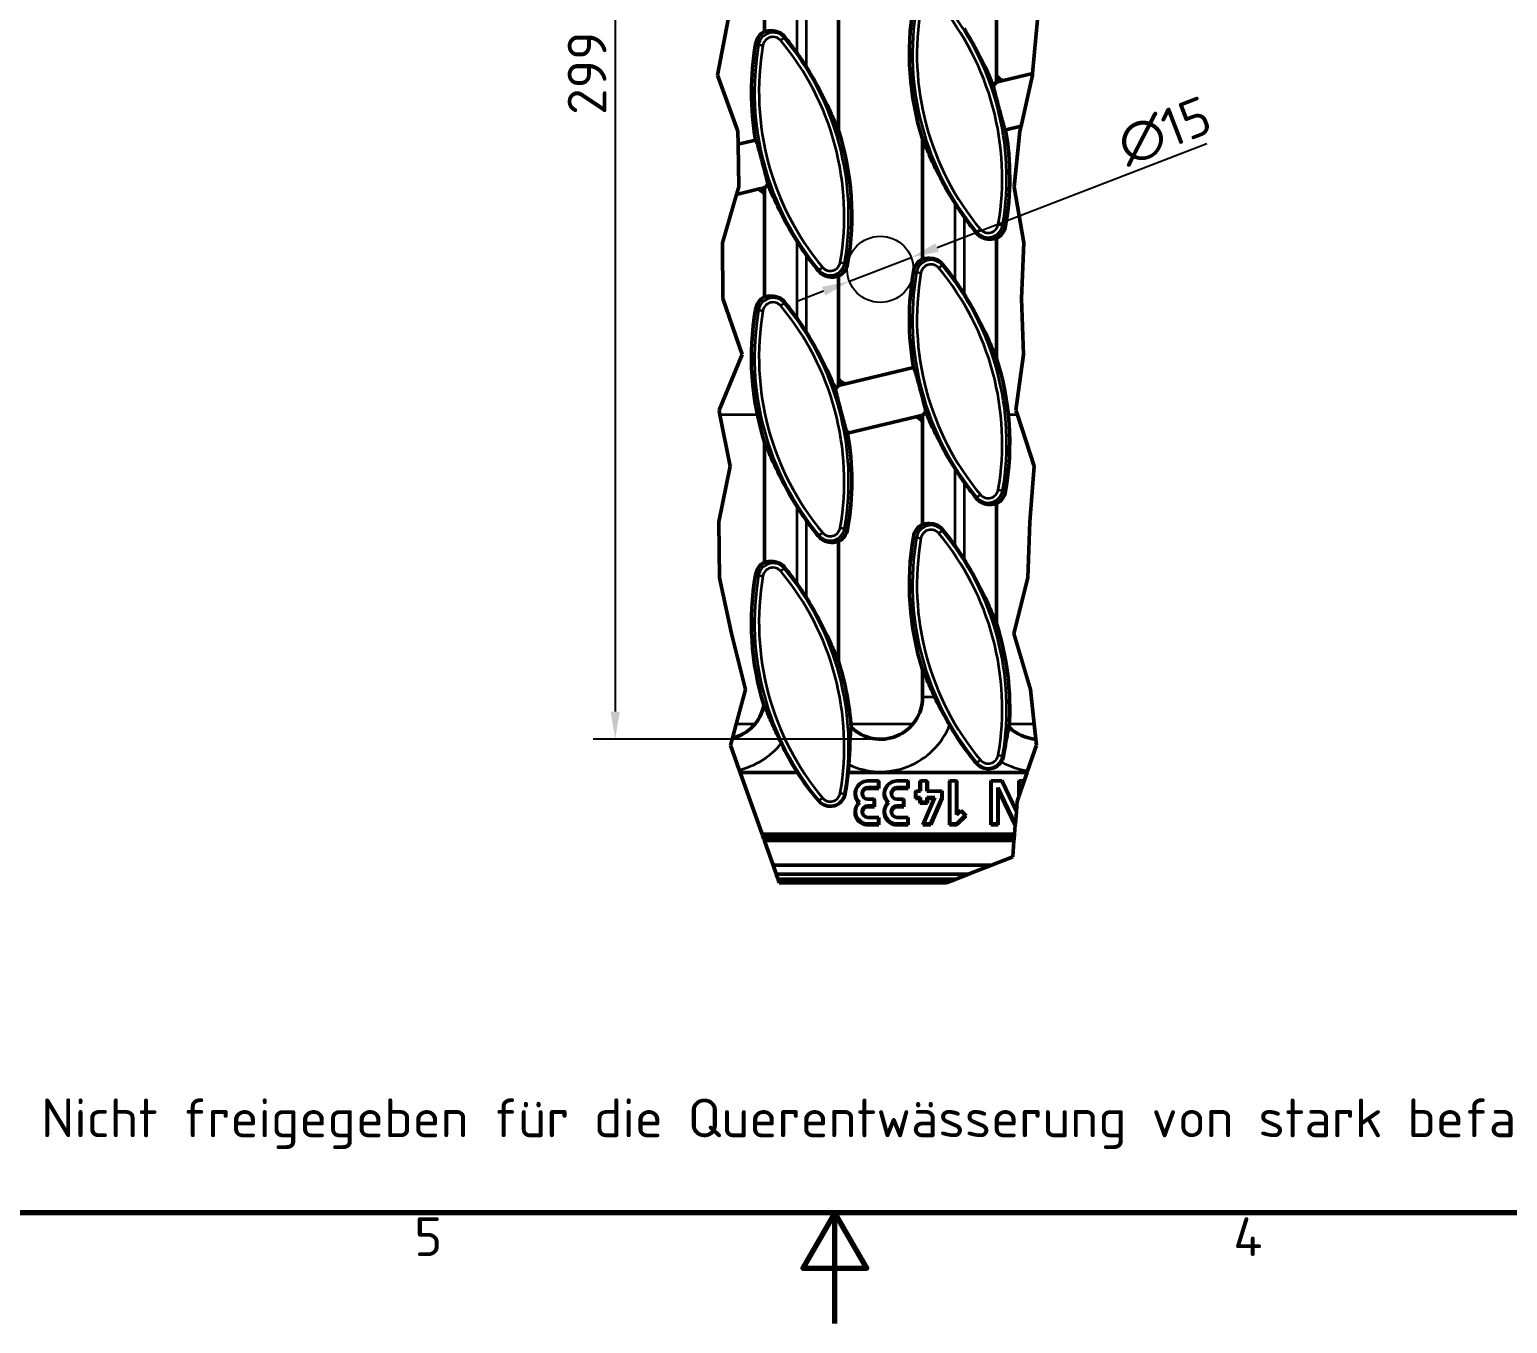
# Model space of a CAD drawing. Header units: millimetres. Extents: x 0 to 4362, y -130 to 2100.
# Drawn here: x 1121 to 1789, y 0 to 585 of the extents above; entities that cross this region are included whole.
import ezdxf

# ---------------------------------------------------------------- set-up
doc = ezdxf.new("R2010")
doc.units = ezdxf.units.MM
doc.header["$LTSCALE"] = 5
for name, color, linetype, lineweight in [('Bemaßung (ISO)', 7, 'Continuous', 25), ('Bruchlinie (ISO)', 7, 'Continuous', 50), ('Rahmen (ISO)', 7, 'Continuous', 70), ('Sichtbar (ISO)', 7, 'Continuous', 50), ('Sichtbar schmal (ISO)', 7, 'Continuous', 35), ('Skizziergeometrie (ISO)', 7, 'Continuous', 25), ('Symbol (ISO)', 7, 'Continuous', 25)]:
    doc.layers.add(name, color=color, linetype=linetype, lineweight=lineweight)
doc.styles.add('Notiztext (DIN)', font='isocpeur.ttf')
doc.styles.add('TXT 3_5', font='isocpeur.ttf')
doc.dimstyles.new('Anrin Standard (DIN)', dxfattribs={"dimscale": 5, "dimtxt": 3.5, "dimasz": 2.5, "dimexe": 2, "dimexo": 0, "dimgap": 0.8, "dimtad": 1, "dimrnd": 1e-08, "dimtxsty": 'TXT 3_5', "dimcen": 0.09, "dimdle": 10, "dimclrd": 256, "dimclre": 256, "dimclrt": 256, "dimadec": 0, "dimazin": 2, "dimtfac": 0.714286, "dimtmove": 0, "dimatfit": 3, "dimfxl": 1, "dimtolj": 1, "dimlwd": -1, "dimlwe": -1, "dimarcsym": 0})

# ---------------------------------------------------------------- blocks, each defined once
blk = doc.blocks.new('Ränder Standardrahmen')
at = {"layer": 'Rahmen (ISO)', "flags": 128}
for points in [[(10, 10), (10, 410), (584, 410), (584, 10), (10, 10)], [(297, 0), (297, 10), (294.11, 5), (299.89, 5), (297, 10)]]:
    blk.add_lwpolyline(points, dxfattribs=at)
at = {"layer": 'Rahmen (ISO)', "char_height": 3.5, "attachment_point": 7, "style": 'Notiztext (DIN)'}
for s, insert in [('5', (258.95, 6.1)), ('4', (333.03, 6.1))]:
    blk.add_mtext(s, dxfattribs=dict(at, insert=insert))
blk = doc.blocks.new('*D41')
at = {"layer": 'Bemaßung (ISO)', "transparency": 16777216}
for p, q in [((1531.16, 486.6), (1653.18, 533.58)), ((1491.54, 471.34), (1519.5, 482.11)), ((1479.87, 466.85), (1468.21, 462.36))]:
    blk.add_line(p, q, dxfattribs=at)
for points in [[(1530.41, 488.54), (1531.91, 484.66), (1519.5, 482.11)], [(1479.13, 468.8), (1480.62, 464.91), (1491.54, 471.34)]]:
    blk.add_solid(points, dxfattribs=at)
at = {"layer": 'Defpoints', "color": 0, "transparency": 16777216}
for p in [(1519.5, 482.11), (1491.54, 471.34)]:
    blk.add_point(p, dxfattribs=at)
at = {"layer": 'Bemaßung (ISO)', "transparency": 16777216, "insert": (1610.69, 540.26), "char_height": 17.5, "attachment_point": 1, "rotation": 21.05721, "style": 'TXT 3_5'}
blk.add_mtext('\\A1;∅15', dxfattribs=at)
blk = doc.blocks.new('*D42')
at = {"layer": 'Bemaßung (ISO)', "transparency": 16777216}
for p, q in [((1505.65, 862.23), (1375.65, 862.23)), ((1385.65, 849.73), (1385.65, 276.73)), ((1505.65, 264.23), (1375.65, 264.23))]:
    blk.add_line(p, q, dxfattribs=at)
for points in [[(1383.57, 849.73), (1387.73, 849.73), (1385.65, 862.23)], [(1383.57, 276.73), (1387.73, 276.73), (1385.65, 264.23)]]:
    blk.add_solid(points, dxfattribs=at)
at = {"layer": 'Defpoints', "color": 0, "transparency": 16777216}
for p in [(1505.65, 862.23), (1385.65, 264.23), (1505.65, 264.23)]:
    blk.add_point(p, dxfattribs=at)
at = {"layer": 'Bemaßung (ISO)', "transparency": 16777216, "insert": (1364.15, 546.6), "char_height": 17.5, "attachment_point": 1, "rotation": 90, "style": 'TXT 3_5'}
blk.add_mtext('\\A1;299', dxfattribs=at)

msp = doc.modelspace()

# ---------------------------------------------------------------- linework, layer by layer
at = {"layer": 'Bruchlinie (ISO)'}
for p, q in [((1431.923, 564.483), (1436.79, 589.733)), ((1576.615, 589.733), (1574.403, 565.278)), ((1441.101, 539.232), (1431.923, 564.483)), ((1569.175, 541.492), (1574.332, 564.483)), ((1574.332, 564.483), (1574.403, 565.278)), ((1569.175, 541.492), (1568.668, 539.232)), ((1441.19, 533.307), (1441.101, 539.232)), ((1568.668, 539.232), (1566.105, 513.982)), ((1441.19, 533.307), (1441.481, 513.982)), ((1434.091, 488.731), (1440.494, 510.609)), ((1441.481, 513.982), (1440.494, 510.609)), ((1566.105, 513.982), (1570.396, 488.731)), ((1434.313, 463.481), (1434.091, 488.731)), ((1570.396, 488.731), (1569.374, 463.481)), ((1443.014, 438.23), (1434.313, 463.481)), ((1569.374, 463.481), (1570.285, 438.23)), ((1432.591, 412.98), (1443.014, 438.23)), ((1570.285, 438.23), (1566.861, 412.98)), ((1432.994, 410.942), (1432.591, 412.98)), ((1437.583, 387.729), (1432.994, 410.942)), ((1566.861, 412.98), (1567.531, 410.942)), ((1567.531, 410.942), (1575.163, 387.729)), ((1432.532, 362.478), (1437.583, 387.729)), ((1575.163, 387.729), (1573.112, 362.478)), ((1432.839, 337.228), (1432.532, 362.478)), ((1573.112, 362.478), (1572.277, 337.228)), ((1438.294, 311.977), (1432.839, 337.228)), ((1572.277, 337.228), (1565.895, 311.977)), ((1444.542, 286.727), (1438.294, 311.977)), ((1565.895, 311.977), (1573.366, 286.727)), ((1440.303, 270.961), (1444.542, 286.727)), ((1573.366, 286.727), (1575.096, 270.961)), ((1438.632, 264.745), (1440.303, 270.961)), ((1575.096, 270.961), (1575.831, 264.266)), ((1437.753, 261.476), (1438.632, 264.745)), ((1441.697, 250.369), (1437.753, 261.476)), ((1576.137, 261.476), (1572.146, 249.891)), ((1575.831, 264.266), (1576.137, 261.476)), ((1442.103, 249.226), (1441.697, 250.369)), ((1452.044, 221.226), (1442.103, 249.226)), ((1571.917, 249.226), (1570.59, 245.375)), ((1572.146, 249.891), (1571.917, 249.226)), ((1570.59, 245.375), (1568.3, 238.726)), ((1567.438, 236.226), (1567.066, 231.652)), ((1568.125, 238.218), (1567.438, 236.226)), ((1568.3, 238.726), (1568.125, 238.218)), ((1567.058, 231.546), (1566.6, 225.923)), ((1567.066, 231.652), (1567.058, 231.546)), ((1452.222, 220.726), (1452.044, 221.226)), ((1452.482, 219.992), (1452.222, 220.726)), ((1566.177, 220.726), (1566.117, 219.992)), ((1566.218, 221.226), (1566.177, 220.726)), ((1566.563, 225.467), (1566.218, 221.226)), ((1566.6, 225.923), (1566.563, 225.467)), ((1452.754, 219.226), (1452.482, 219.992)), ((1452.754, 219.226), (1453.11, 218.226)), ((1457.015, 207.226), (1453.11, 218.226)), ((1565.974, 218.226), (1565.384, 210.975)), ((1565.974, 218.226), (1566.055, 219.226)), ((1566.117, 219.992), (1566.055, 219.226)), ((1458.417, 203.277), (1457.015, 207.226)), ((1555.805, 207.226), (1545.717, 203.277)), ((1565.384, 210.975), (1555.805, 207.226)), ((1458.417, 203.277), (1458.435, 203.226)), ((1459.145, 201.226), (1458.435, 203.226)), ((1459.5, 200.226), (1459.145, 201.226)), ((1540.477, 201.226), (1537.923, 200.226)), ((1545.586, 203.226), (1540.477, 201.226)), ((1545.586, 203.226), (1545.717, 203.277)), ((1459.5, 200.226), (1459.855, 199.226)), ((1535.368, 199.226), (1537.923, 200.226))]:
    msp.add_line(p, q, dxfattribs=at)
at = {"layer": 'Sichtbar (ISO)'}
for p, q in [((1453.22, 638.425), (1453.22, 584.29)), ((1558.077, 564.341), (1558.077, 610.732)), ((1486.648, 539.455), (1486.648, 593.589)), ((1558.077, 561.36), (1558.077, 564.341)), ((1558.077, 561.36), (1561.153, 562.098)), ((1561.153, 562.098), (1574.403, 565.278)), ((1569.175, 541.492), (1562.179, 539.813)), ((1441.19, 533.307), (1449.118, 535.209)), ((1524.648, 535.568), (1524.648, 481.433)), ((1450.143, 512.924), (1440.494, 510.609)), ((1453.22, 513.663), (1450.143, 512.924)), ((1453.22, 513.663), (1453.22, 510.682)), ((1453.22, 510.682), (1453.22, 464.29)), ((1558.077, 436.598), (1558.077, 490.732)), ((1486.648, 427.198), (1486.648, 473.589)), ((1489.725, 424.955), (1520.547, 432.352)), ((1486.648, 424.217), (1486.648, 427.198)), ((1486.648, 424.217), (1489.725, 424.955)), ((1521.572, 410.067), (1490.75, 402.67)), ((1524.648, 410.806), (1521.572, 410.067)), ((1524.648, 410.806), (1524.648, 407.825)), ((1524.648, 407.825), (1524.648, 361.433)), ((1453.22, 398.425), (1453.22, 344.29)), ((1558.077, 316.598), (1558.077, 370.732)), ((1486.648, 299.455), (1486.648, 353.589)), ((1524.648, 295.568), (1524.648, 283.226)), ((1468.017, 249.226), (1442.103, 249.226)), ((1571.917, 249.226), (1491.022, 249.226)), ((1495.451, 243.204), (1495.313, 243.028)), ((1499.925, 245.375), (1504.75, 245.375)), ((1504.75, 242.422), (1499.925, 242.422)), ((1504.925, 241.966), (1499.925, 241.966)), ((1504.925, 245.266), (1504.75, 245.375)), ((1504.75, 245.375), (1504.75, 242.422)), ((1504.925, 241.966), (1504.75, 242.422)), ((1504.925, 245.266), (1504.925, 241.966)), ((1508.651, 243.204), (1508.513, 243.028)), ((1513.125, 245.375), (1517.95, 245.375)), ((1517.95, 242.422), (1513.125, 242.422)), ((1518.125, 241.966), (1513.125, 241.966)), ((1518.125, 245.266), (1517.95, 245.375)), ((1517.95, 245.375), (1517.95, 242.422)), ((1518.125, 241.966), (1517.95, 242.422)), ((1518.125, 245.266), (1518.125, 241.966)), ((1521.458, 240.646), (1521.633, 240.756)), ((1521.458, 237.346), (1521.458, 240.646)), ((1521.633, 237.802), (1521.633, 240.756)), ((1521.633, 240.756), (1523.633, 240.756)), ((1523.458, 245.266), (1523.633, 245.375)), ((1523.458, 240.756), (1523.458, 245.266)), ((1523.633, 240.756), (1523.633, 245.375)), ((1523.633, 245.375), (1526.616, 245.375)), ((1526.791, 245.266), (1526.616, 245.375)), ((1526.616, 245.375), (1526.616, 240.756)), ((1526.616, 240.756), (1533.283, 240.756)), ((1526.791, 245.266), (1526.791, 240.756)), ((1533.458, 240.646), (1533.283, 240.756)), ((1533.283, 240.756), (1533.283, 237.664)), ((1533.458, 240.646), (1533.458, 237.346)), ((1536.791, 245.266), (1536.966, 245.375)), ((1536.791, 225.467), (1536.791, 245.266)), ((1536.966, 225.923), (1536.966, 245.375)), ((1536.966, 245.375), (1539.95, 245.375)), ((1540.125, 245.266), (1539.95, 245.375)), ((1539.95, 245.375), (1539.95, 229.998)), ((1540.125, 245.266), (1540.125, 230.171)), ((1555.458, 245.266), (1555.633, 245.375)), ((1555.458, 225.467), (1555.458, 245.266)), ((1555.633, 245.375), (1560.481, 245.375)), ((1555.633, 225.923), (1555.633, 245.375)), ((1558.616, 242.363), (1558.616, 225.923)), ((1566.434, 225.923), (1558.616, 242.363)), ((1558.791, 241.306), (1558.616, 242.363)), ((1566.323, 225.467), (1558.791, 241.306)), ((1558.791, 241.306), (1558.791, 225.467)), ((1560.592, 245.266), (1560.481, 245.375)), ((1560.481, 245.375), (1567.058, 231.546)), ((1560.592, 245.266), (1567.066, 231.652)), ((1568.125, 245.266), (1568.3, 245.375)), ((1568.125, 238.218), (1568.125, 245.266)), ((1568.3, 238.726), (1568.3, 245.375)), ((1568.3, 245.375), (1570.59, 245.375)), ((1495.451, 234.955), (1495.313, 234.778)), ((1499.925, 237.126), (1502.75, 237.126)), ((1502.75, 234.172), (1499.925, 234.172)), ((1502.925, 237.016), (1502.75, 237.126)), ((1502.75, 237.126), (1502.75, 234.172)), ((1502.925, 233.716), (1502.75, 234.172)), ((1502.925, 237.016), (1502.925, 233.716)), ((1508.651, 234.955), (1508.513, 234.778)), ((1513.125, 237.126), (1515.95, 237.126)), ((1515.95, 234.172), (1513.125, 234.172)), ((1516.125, 237.016), (1515.95, 237.126)), ((1515.95, 237.126), (1515.95, 234.172)), ((1516.125, 233.716), (1515.95, 234.172)), ((1516.125, 237.016), (1516.125, 233.716)), ((1521.458, 237.346), (1521.633, 237.802)), ((1523.458, 237.346), (1521.458, 237.346)), ((1523.633, 237.802), (1521.633, 237.802)), ((1523.458, 237.346), (1523.633, 237.802)), ((1523.458, 235.366), (1523.458, 237.346)), ((1523.458, 235.366), (1523.633, 235.822)), ((1526.791, 235.366), (1523.458, 235.366)), ((1523.633, 235.822), (1523.633, 237.802)), ((1526.616, 235.822), (1523.633, 235.822)), ((1524.791, 225.467), (1529.841, 237.346)), ((1525.055, 225.923), (1530.105, 237.802)), ((1530.105, 237.802), (1526.616, 237.802)), ((1526.791, 237.346), (1526.616, 237.802)), ((1526.616, 237.802), (1526.616, 235.822)), ((1526.791, 235.366), (1526.616, 235.822)), ((1529.841, 237.346), (1526.791, 237.346)), ((1526.791, 237.346), (1526.791, 235.366)), ((1533.283, 237.664), (1528.292, 225.923)), ((1533.458, 237.346), (1528.408, 225.467)), ((1529.841, 237.346), (1530.105, 237.802)), ((1533.458, 237.346), (1533.283, 237.664)), ((1502.925, 233.716), (1499.925, 233.716)), ((1499.925, 228.876), (1504.75, 228.876)), ((1504.925, 228.767), (1504.75, 228.876)), ((1504.75, 228.876), (1504.75, 225.923)), ((1504.925, 228.767), (1504.925, 225.467)), ((1516.125, 233.716), (1513.125, 233.716)), ((1513.125, 228.876), (1517.95, 228.876)), ((1518.125, 228.767), (1517.95, 228.876)), ((1517.95, 228.876), (1517.95, 225.923)), ((1518.125, 228.767), (1518.125, 225.467)), ((1539.95, 229.998), (1541.934, 231.963)), ((1544.044, 229.874), (1540.052, 225.923)), ((1544.291, 229.592), (1540.125, 225.467)), ((1541.934, 231.963), (1544.044, 229.874)), ((1544.291, 229.592), (1544.044, 229.874)), ((1566.218, 221.226), (1452.044, 221.226)), ((1452.222, 220.726), (1566.177, 220.726)), ((1504.75, 225.923), (1499.925, 225.923)), ((1504.925, 225.467), (1499.925, 225.467)), ((1504.925, 225.467), (1504.75, 225.923)), ((1517.95, 225.923), (1513.125, 225.923)), ((1518.125, 225.467), (1513.125, 225.467)), ((1518.125, 225.467), (1517.95, 225.923)), ((1524.791, 225.467), (1525.055, 225.923)), ((1528.408, 225.467), (1524.791, 225.467)), ((1528.292, 225.923), (1525.055, 225.923)), ((1528.408, 225.467), (1528.292, 225.923)), ((1536.791, 225.467), (1536.966, 225.923)), ((1540.125, 225.467), (1536.791, 225.467)), ((1540.052, 225.923), (1536.966, 225.923)), ((1540.125, 225.467), (1540.052, 225.923)), ((1555.458, 225.467), (1555.633, 225.923)), ((1558.791, 225.467), (1555.458, 225.467)), ((1558.616, 225.923), (1555.633, 225.923)), ((1558.791, 225.467), (1558.616, 225.923)), ((1566.323, 225.467), (1566.434, 225.923)), ((1566.563, 225.467), (1566.323, 225.467)), ((1566.6, 225.923), (1566.434, 225.923)), ((1452.482, 219.992), (1566.117, 219.992)), ((1566.055, 219.226), (1452.754, 219.226)), ((1457.015, 207.226), (1555.805, 207.226)), ((1458.435, 203.226), (1545.586, 203.226)), ((1459.855, 199.226), (1535.368, 199.226))]:
    msp.add_line(p, q, dxfattribs=at)
for centre, radius, start, end in [((1645.814, 574.07), 127.136, 170.185163, 197.628599), ((1456.993, 577.236), 8, 118.142539, 170.185163), ((1574.386, 556.928), 127.136, 170.185163, 189.835782), ((1365.482, 500.952), 126.086, 32.390924, 35.6676), ((1365.482, 500.952), 127.136, 350.185163, 17.628599), ((1436.911, 518.095), 127.136, 350.185163, 9.835782), ((1645.814, 574.07), 126.086, 212.390924, 215.6676), ((1554.304, 497.786), 8, 298.142539, 350.185163), ((1574.386, 556.928), 126.086, 212.390924, 215.6676), ((1528.422, 474.379), 8, 118.142539, 170.185163), ((1482.875, 480.643), 8, 298.142539, 350.185163), ((1645.814, 454.07), 127.136, 170.185163, 189.835782), ((1436.911, 398.095), 126.086, 32.390924, 35.6676), ((1456.993, 457.236), 8, 118.142539, 170.185163), ((1574.386, 436.928), 127.136, 170.185163, 197.628599), ((1365.482, 380.952), 126.086, 32.390924, 35.6676), ((1436.911, 398.095), 127.136, 350.185163, 17.628599), ((1365.482, 380.952), 127.136, 350.185163, 9.835782), ((1645.814, 454.07), 126.086, 212.390924, 215.6676), ((1554.304, 377.786), 8, 298.142539, 350.185163), ((1574.386, 436.928), 126.086, 212.390924, 215.6676), ((1528.422, 354.379), 8, 118.142539, 170.185163), ((1482.875, 360.643), 8, 298.142539, 350.185163), ((1645.814, 334.07), 127.136, 170.185163, 197.628599), ((1436.911, 278.095), 126.086, 32.390924, 35.6676), ((1456.993, 337.236), 8, 118.142539, 170.185163), ((1574.386, 316.928), 127.136, 170.185163, 197.090689), ((1365.482, 260.952), 126.086, 32.390924, 35.6676), ((1436.911, 278.095), 127.136, 356.198594, 17.628599), ((1365.482, 260.952), 127.136, 3.939303, 17.628599), ((1505.648, 283.226), 19, 225.446169, 0), ((1434.22, 283.226), 19, 283.428639, 348.889193), ((1645.814, 334.07), 126.086, 210.236464, 219.814837), ((1577.077, 283.226), 19, 225.533507, 266.238913), ((1574.386, 316.928), 126.086, 205.628397, 212.476193), ((1554.304, 257.786), 6.95, 219.814837, 327.697102), ((1365.482, 260.952), 126.086, 354.663557, 356.263675)]:
    msp.add_arc(centre, radius, start, end, dxfattribs=at)
for centre, major_axis, ratio, start_param, end_param in [((1562.98, 567.833), (-3.728, -4.729), 0.9964365, 5.9978889, 6.643578), ((1448.316, 507.19), (3.728, 4.729), 0.9964365, 5.9978889, 6.643578), ((1491.552, 430.69), (-3.728, -4.729), 0.9964365, 5.9978889, 6.643578), ((1519.745, 404.333), (3.728, 4.729), 0.9964365, 5.9978889, 6.643578), ((1574.386, 318.514), (0, -126.952), 0.9999219, 5.2897143, 5.4168512), ((1365.482, 262.53), (0, 126.253), 0.9999219, 4.5287851, 4.6068132), ((1499.925, 239.491), (-5.833, 0), 0.9899495, 5.6240663, 7.0744069), ((1499.925, 239.774), (-5.658, 0), 0.9899495, 4.712389, 7.1108807), ((1499.925, 239.774), (-2.675, 0), 0.9899495, 4.712389, 7.8539816), ((1499.925, 239.491), (-2.5, 0), 0.9899495, 4.712389, 6.8978807), ((1513.125, 239.491), (-5.833, 0), 0.9899495, 5.6240663, 7.0744069), ((1513.125, 239.774), (-5.658, 0), 0.9899495, 4.712389, 7.1108807), ((1513.125, 239.774), (-2.675, 0), 0.9899495, 4.712389, 7.8539816), ((1513.125, 239.491), (-2.5, 0), 0.9899495, 4.712389, 6.8978807), ((1482.875, 240.729), (0, -6.844), 0.9999219, 5.4168512, 7.6703777), ((1499.925, 231.241), (-5.833, 0), 0.9899495, 5.6240663, 7.8539816), ((1499.925, 231.524), (-5.658, 0), 0.9899495, 5.4554899, 7.8539816), ((1499.925, 231.524), (-2.675, 0), 0.9899495, 4.712389, 7.8539816), ((1513.125, 231.241), (-5.833, 0), 0.9899495, 5.6240663, 7.8539816), ((1513.125, 231.524), (-5.658, 0), 0.9899495, 5.4554899, 7.8539816), ((1513.125, 231.524), (-2.675, 0), 0.9899495, 4.712389, 7.8539816), ((1499.925, 231.241), (-2.5, 0), 0.9899495, 4.712389, 6.8978807), ((1513.125, 231.241), (-2.5, 0), 0.9899495, 4.712389, 6.8978807)]:
    msp.add_ellipse(centre, major_axis=major_axis, ratio=ratio, start_param=start_param, end_param=end_param, dxfattribs=at)
for points, knots in [([(1453.22, 584.29), (1453.429, 584.301), (1453.751, 584.366), (1454.931, 584.574), (1456.022, 584.726), (1457.754, 584.508), (1458.313, 584.393), (1459.46, 584.003), (1460.047, 583.724), (1461.029, 583.098), (1461.512, 582.716), (1462.105, 582.101), (1462.258, 581.926), (1462.402, 581.745)], [2.82851537, 2.82851537, 2.82851537, 2.82851537, 2.9796104, 2.9796104, 3.24690309, 3.24690309, 3.34987153, 3.34987153, 3.45283997, 3.45283997, 3.54324006, 3.54324006, 3.57659228, 3.57659228, 3.57659228, 3.57659228]), ([(1462.402, 581.745), (1463.935, 579.824), (1465.468, 577.824), (1467.213, 575.446), (1467.564, 574.962), (1467.917, 574.471)], [1.09829535, 1.09829535, 1.09829535, 1.09829535, 1.45268918, 1.45268918, 1.54121651, 1.54121651, 1.54121651, 1.54121651]), ([(1543.38, 585.639), (1545.359, 582.519), (1547.339, 579.144), (1551.299, 571.753), (1553.208, 567.726), (1555.39, 562.757), (1556.055, 561.187), (1556.635, 559.813)], [5.0571531, 5.0571531, 5.0571531, 5.0571531, 5.5983494, 5.5983494, 6.239433, 6.239433, 6.4973987, 6.4973987, 6.4973987, 6.4973987]), ([(1471.951, 568.496), (1473.931, 565.376), (1475.911, 562.001), (1479.87, 554.61), (1481.78, 550.583), (1484.314, 544.811), (1485.376, 542.217), (1486.271, 540.203), (1486.45, 539.816), (1486.613, 539.518), (1486.631, 539.485), (1486.648, 539.455)], [5.0571531, 5.0571531, 5.0571531, 5.0571531, 5.5983494, 5.5983494, 6.239433, 6.239433, 6.6427143, 6.6427143, 6.7428645, 6.7428645, 6.7559465, 6.7559465, 6.7559465, 6.7559465]), ([(1556.635, 559.813), (1556.737, 559.938), (1556.835, 560.058), (1557.247, 560.549), (1557.525, 560.858), (1557.877, 561.201), (1557.987, 561.296), (1558.077, 561.36)], [2.43795424, 2.43795424, 2.43795424, 2.43795424, 2.47356168, 2.47356168, 2.59214538, 2.59214538, 2.65998112, 2.65998112, 2.65998112, 2.65998112]), ([(1562.179, 539.813), (1562.069, 539.889), (1561.928, 540.133), (1561.547, 541.07), (1561.288, 541.879), (1560.742, 543.751), (1560.418, 544.94), (1559.722, 547.546), (1559.349, 548.964), (1558.647, 551.622), (1558.272, 553.041), (1557.59, 555.657), (1557.284, 556.853), (1556.875, 558.579), (1556.724, 559.278), (1556.635, 559.813)], [0.0465019, 0.0465019, 0.0465019, 0.0465019, 0.2065634, 0.2065634, 0.4131269, 0.4131269, 0.619287, 0.619287, 0.825447, 0.825447, 1.0316859, 1.0316859, 1.2379247, 1.2379247, 1.4058161, 1.4058161, 1.4058161, 1.4058161]), ([(1449.118, 535.209), (1449.228, 535.134), (1449.369, 534.889), (1449.75, 533.952), (1450.009, 533.144), (1450.555, 531.271), (1450.879, 530.083), (1451.575, 527.476), (1451.948, 526.058), (1452.65, 523.4), (1453.025, 521.981), (1453.707, 519.366), (1454.013, 518.169), (1454.422, 516.443), (1454.573, 515.745), (1454.661, 515.209)], [1.7192522, 1.7192522, 1.7192522, 1.7192522, 1.8793137, 1.8793137, 2.0858771, 2.0858771, 2.2920372, 2.2920372, 2.4981973, 2.4981973, 2.7044361, 2.7044361, 2.910675, 2.910675, 3.0785664, 3.0785664, 3.0785664, 3.0785664]), ([(1539.345, 506.527), (1537.366, 509.647), (1535.386, 513.022), (1531.427, 520.412), (1529.517, 524.439), (1526.982, 530.212), (1525.921, 532.806), (1525.026, 534.82), (1524.846, 535.206), (1524.684, 535.505), (1524.666, 535.537), (1524.648, 535.568)], [5.0571531, 5.0571531, 5.0571531, 5.0571531, 5.5983494, 5.5983494, 6.239433, 6.239433, 6.6427143, 6.6427143, 6.7428645, 6.7428645, 6.7559465, 6.7559465, 6.7559465, 6.7559465]), ([(1454.661, 515.209), (1454.613, 515.15), (1454.566, 515.092), (1454.056, 514.472), (1453.626, 513.995), (1453.296, 513.719), (1453.256, 513.688), (1453.22, 513.663)], [0.7002353, 0.7002353, 0.7002353, 0.7002353, 0.71793965, 0.71793965, 0.89397869, 0.89397869, 0.92025014, 0.92025014, 0.92025014, 0.92025014]), ([(1467.917, 489.384), (1465.938, 492.504), (1463.958, 495.879), (1459.998, 503.269), (1458.089, 507.296), (1455.906, 512.266), (1455.242, 513.835), (1454.661, 515.209)], [5.0571531, 5.0571531, 5.0571531, 5.0571531, 5.5983494, 5.5983494, 6.239433, 6.239433, 6.4973987, 6.4973987, 6.4973987, 6.4973987]), ([(1548.895, 493.277), (1547.362, 495.198), (1545.829, 497.198), (1544.084, 499.577), (1543.732, 500.061), (1543.38, 500.552)], [1.09829535, 1.09829535, 1.09829535, 1.09829535, 1.45268918, 1.45268918, 1.54121651, 1.54121651, 1.54121651, 1.54121651]), ([(1558.077, 490.732), (1557.868, 490.722), (1557.546, 490.656), (1556.366, 490.448), (1555.275, 490.296), (1553.543, 490.515), (1552.984, 490.629), (1551.837, 491.02), (1551.25, 491.298), (1550.268, 491.925), (1549.785, 492.307), (1549.192, 492.922), (1549.039, 493.097), (1548.895, 493.277)], [2.82851537, 2.82851537, 2.82851537, 2.82851537, 2.9796104, 2.9796104, 3.24690309, 3.24690309, 3.34987153, 3.34987153, 3.45283997, 3.45283997, 3.54324006, 3.54324006, 3.57659228, 3.57659228, 3.57659228, 3.57659228]), ([(1477.466, 476.134), (1475.934, 478.055), (1474.401, 480.055), (1472.655, 482.434), (1472.304, 482.918), (1471.951, 483.409)], [1.09829535, 1.09829535, 1.09829535, 1.09829535, 1.45268918, 1.45268918, 1.54121651, 1.54121651, 1.54121651, 1.54121651]), ([(1524.648, 481.433), (1524.858, 481.443), (1525.18, 481.509), (1526.359, 481.717), (1527.45, 481.869), (1529.183, 481.651), (1529.742, 481.536), (1530.889, 481.145), (1531.475, 480.867), (1532.458, 480.24), (1532.94, 479.859), (1533.533, 479.243), (1533.687, 479.069), (1533.831, 478.888)], [2.82851537, 2.82851537, 2.82851537, 2.82851537, 2.9796104, 2.9796104, 3.24690309, 3.24690309, 3.34987153, 3.34987153, 3.45283997, 3.45283997, 3.54324006, 3.54324006, 3.57659228, 3.57659228, 3.57659228, 3.57659228]), ([(1486.648, 473.589), (1486.439, 473.579), (1486.117, 473.514), (1484.938, 473.305), (1483.846, 473.153), (1482.114, 473.372), (1481.555, 473.487), (1480.408, 473.877), (1479.821, 474.155), (1478.839, 474.782), (1478.356, 475.164), (1477.763, 475.779), (1477.61, 475.954), (1477.466, 476.134)], [2.82851537, 2.82851537, 2.82851537, 2.82851537, 2.9796104, 2.9796104, 3.24690309, 3.24690309, 3.34987153, 3.34987153, 3.45283997, 3.45283997, 3.54324006, 3.54324006, 3.57659228, 3.57659228, 3.57659228, 3.57659228]), ([(1533.831, 478.888), (1535.363, 476.967), (1536.896, 474.967), (1538.642, 472.589), (1538.993, 472.105), (1539.345, 471.614)], [1.09829535, 1.09829535, 1.09829535, 1.09829535, 1.45268918, 1.45268918, 1.54121651, 1.54121651, 1.54121651, 1.54121651]), ([(1453.22, 464.29), (1453.429, 464.301), (1453.751, 464.366), (1454.931, 464.574), (1456.022, 464.726), (1457.754, 464.508), (1458.313, 464.393), (1459.46, 464.003), (1460.047, 463.724), (1461.029, 463.098), (1461.512, 462.716), (1462.105, 462.101), (1462.258, 461.926), (1462.402, 461.745)], [2.82851537, 2.82851537, 2.82851537, 2.82851537, 2.9796104, 2.9796104, 3.24690309, 3.24690309, 3.34987153, 3.34987153, 3.45283997, 3.45283997, 3.54324006, 3.54324006, 3.57659228, 3.57659228, 3.57659228, 3.57659228]), ([(1462.402, 461.745), (1463.935, 459.824), (1465.468, 457.824), (1467.213, 455.446), (1467.564, 454.962), (1467.917, 454.471)], [1.09829535, 1.09829535, 1.09829535, 1.09829535, 1.45268918, 1.45268918, 1.54121651, 1.54121651, 1.54121651, 1.54121651]), ([(1543.38, 465.639), (1545.359, 462.519), (1547.339, 459.144), (1551.299, 451.753), (1553.208, 447.726), (1555.743, 441.954), (1556.805, 439.359), (1557.7, 437.346), (1557.879, 436.959), (1558.041, 436.66), (1558.059, 436.628), (1558.077, 436.598)], [5.0571531, 5.0571531, 5.0571531, 5.0571531, 5.5983494, 5.5983494, 6.239433, 6.239433, 6.6427143, 6.6427143, 6.7428645, 6.7428645, 6.7559465, 6.7559465, 6.7559465, 6.7559465]), ([(1471.951, 448.496), (1473.931, 445.376), (1475.911, 442.001), (1479.87, 434.61), (1481.78, 430.583), (1483.962, 425.614), (1484.626, 424.044), (1485.207, 422.67)], [5.0571531, 5.0571531, 5.0571531, 5.0571531, 5.5983494, 5.5983494, 6.239433, 6.239433, 6.4973987, 6.4973987, 6.4973987, 6.4973987]), ([(1520.547, 432.352), (1520.656, 432.277), (1520.797, 432.032), (1521.178, 431.095), (1521.437, 430.287), (1521.983, 428.414), (1522.307, 427.225), (1523.003, 424.619), (1523.377, 423.201), (1524.078, 420.543), (1524.454, 419.124), (1525.136, 416.509), (1525.442, 415.312), (1525.85, 413.586), (1526.001, 412.888), (1526.09, 412.352)], [1.7192522, 1.7192522, 1.7192522, 1.7192522, 1.8793137, 1.8793137, 2.0858771, 2.0858771, 2.2920372, 2.2920372, 2.4981973, 2.4981973, 2.7044361, 2.7044361, 2.910675, 2.910675, 3.0785664, 3.0785664, 3.0785664, 3.0785664]), ([(1485.207, 422.67), (1485.308, 422.795), (1485.406, 422.915), (1485.818, 423.407), (1486.097, 423.715), (1486.448, 424.058), (1486.558, 424.154), (1486.648, 424.217)], [2.43795424, 2.43795424, 2.43795424, 2.43795424, 2.47356168, 2.47356168, 2.59214538, 2.59214538, 2.65998112, 2.65998112, 2.65998112, 2.65998112]), ([(1490.75, 402.67), (1490.64, 402.746), (1490.499, 402.99), (1490.118, 403.927), (1489.86, 404.736), (1489.313, 406.608), (1488.989, 407.797), (1488.293, 410.404), (1487.92, 411.821), (1487.219, 414.48), (1486.843, 415.898), (1486.161, 418.514), (1485.855, 419.711), (1485.446, 421.436), (1485.296, 422.135), (1485.207, 422.67)], [0.0465019, 0.0465019, 0.0465019, 0.0465019, 0.2065634, 0.2065634, 0.4131269, 0.4131269, 0.619287, 0.619287, 0.825447, 0.825447, 1.0316859, 1.0316859, 1.2379247, 1.2379247, 1.4058161, 1.4058161, 1.4058161, 1.4058161]), ([(1526.09, 412.352), (1526.042, 412.293), (1525.994, 412.234), (1525.485, 411.614), (1525.054, 411.138), (1524.725, 410.862), (1524.685, 410.831), (1524.648, 410.806)], [0.7002353, 0.7002353, 0.7002353, 0.7002353, 0.71793965, 0.71793965, 0.89397869, 0.89397869, 0.92025014, 0.92025014, 0.92025014, 0.92025014]), ([(1539.345, 386.527), (1537.366, 389.647), (1535.386, 393.022), (1531.427, 400.412), (1529.517, 404.439), (1527.335, 409.408), (1526.67, 410.978), (1526.09, 412.352)], [5.0571531, 5.0571531, 5.0571531, 5.0571531, 5.5983494, 5.5983494, 6.239433, 6.239433, 6.4973987, 6.4973987, 6.4973987, 6.4973987]), ([(1467.917, 369.384), (1465.938, 372.504), (1463.958, 375.879), (1459.998, 383.269), (1458.089, 387.296), (1455.554, 393.069), (1454.492, 395.663), (1453.597, 397.677), (1453.418, 398.063), (1453.255, 398.362), (1453.237, 398.395), (1453.22, 398.425)], [5.0571531, 5.0571531, 5.0571531, 5.0571531, 5.5983494, 5.5983494, 6.239433, 6.239433, 6.6427143, 6.6427143, 6.7428645, 6.7428645, 6.7559465, 6.7559465, 6.7559465, 6.7559465]), ([(1548.895, 373.277), (1547.362, 375.198), (1545.829, 377.198), (1544.084, 379.577), (1543.732, 380.061), (1543.38, 380.552)], [1.09829535, 1.09829535, 1.09829535, 1.09829535, 1.45268918, 1.45268918, 1.54121651, 1.54121651, 1.54121651, 1.54121651]), ([(1558.077, 370.732), (1557.868, 370.722), (1557.546, 370.656), (1556.366, 370.448), (1555.275, 370.296), (1553.543, 370.515), (1552.984, 370.629), (1551.837, 371.02), (1551.25, 371.298), (1550.268, 371.925), (1549.785, 372.307), (1549.192, 372.922), (1549.039, 373.097), (1548.895, 373.277)], [2.82851537, 2.82851537, 2.82851537, 2.82851537, 2.9796104, 2.9796104, 3.24690309, 3.24690309, 3.34987153, 3.34987153, 3.45283997, 3.45283997, 3.54324006, 3.54324006, 3.57659228, 3.57659228, 3.57659228, 3.57659228]), ([(1477.466, 356.134), (1475.934, 358.055), (1474.401, 360.055), (1472.655, 362.434), (1472.304, 362.918), (1471.951, 363.409)], [1.09829535, 1.09829535, 1.09829535, 1.09829535, 1.45268918, 1.45268918, 1.54121651, 1.54121651, 1.54121651, 1.54121651]), ([(1524.648, 361.433), (1524.858, 361.443), (1525.18, 361.509), (1526.359, 361.717), (1527.45, 361.869), (1529.183, 361.651), (1529.742, 361.536), (1530.889, 361.145), (1531.475, 360.867), (1532.458, 360.24), (1532.94, 359.859), (1533.533, 359.243), (1533.687, 359.069), (1533.831, 358.888)], [2.82851537, 2.82851537, 2.82851537, 2.82851537, 2.9796104, 2.9796104, 3.24690309, 3.24690309, 3.34987153, 3.34987153, 3.45283997, 3.45283997, 3.54324006, 3.54324006, 3.57659228, 3.57659228, 3.57659228, 3.57659228]), ([(1486.648, 353.589), (1486.439, 353.579), (1486.117, 353.514), (1484.938, 353.305), (1483.846, 353.153), (1482.114, 353.372), (1481.555, 353.487), (1480.408, 353.877), (1479.821, 354.155), (1478.839, 354.782), (1478.356, 355.164), (1477.763, 355.779), (1477.61, 355.954), (1477.466, 356.134)], [2.82851537, 2.82851537, 2.82851537, 2.82851537, 2.9796104, 2.9796104, 3.24690309, 3.24690309, 3.34987153, 3.34987153, 3.45283997, 3.45283997, 3.54324006, 3.54324006, 3.57659228, 3.57659228, 3.57659228, 3.57659228]), ([(1533.831, 358.888), (1535.363, 356.967), (1536.896, 354.967), (1538.642, 352.589), (1538.993, 352.105), (1539.345, 351.614)], [1.09829535, 1.09829535, 1.09829535, 1.09829535, 1.45268918, 1.45268918, 1.54121651, 1.54121651, 1.54121651, 1.54121651]), ([(1453.22, 344.29), (1453.429, 344.301), (1453.751, 344.366), (1454.931, 344.574), (1456.022, 344.726), (1457.754, 344.508), (1458.313, 344.393), (1459.46, 344.003), (1460.047, 343.724), (1461.029, 343.098), (1461.512, 342.716), (1462.105, 342.101), (1462.258, 341.926), (1462.402, 341.745)], [2.82851537, 2.82851537, 2.82851537, 2.82851537, 2.9796104, 2.9796104, 3.24690309, 3.24690309, 3.34987153, 3.34987153, 3.45283997, 3.45283997, 3.54324006, 3.54324006, 3.57659228, 3.57659228, 3.57659228, 3.57659228]), ([(1462.402, 341.745), (1463.935, 339.824), (1465.468, 337.824), (1467.213, 335.446), (1467.564, 334.962), (1467.917, 334.471)], [1.09829535, 1.09829535, 1.09829535, 1.09829535, 1.45268918, 1.45268918, 1.54121651, 1.54121651, 1.54121651, 1.54121651]), ([(1543.38, 345.639), (1545.359, 342.519), (1547.339, 339.144), (1551.299, 331.753), (1553.208, 327.726), (1555.743, 321.954), (1556.805, 319.359), (1557.7, 317.346), (1557.879, 316.959), (1558.041, 316.66), (1558.059, 316.628), (1558.077, 316.598)], [5.0571531, 5.0571531, 5.0571531, 5.0571531, 5.5983494, 5.5983494, 6.239433, 6.239433, 6.6427143, 6.6427143, 6.7428645, 6.7428645, 6.7559465, 6.7559465, 6.7559465, 6.7559465]), ([(1471.951, 328.496), (1473.931, 325.376), (1475.911, 322.001), (1479.87, 314.61), (1481.78, 310.583), (1484.314, 304.811), (1485.376, 302.217), (1486.271, 300.203), (1486.45, 299.816), (1486.613, 299.518), (1486.631, 299.485), (1486.648, 299.455)], [5.0571531, 5.0571531, 5.0571531, 5.0571531, 5.5983494, 5.5983494, 6.239433, 6.239433, 6.6427143, 6.6427143, 6.7428645, 6.7428645, 6.7559465, 6.7559465, 6.7559465, 6.7559465]), ([(1530.132, 283.226), (1530.091, 283.312), (1530.05, 283.398), (1529.208, 285.18), (1528.375, 287.025), (1526.842, 290.557), (1526.139, 292.25), (1525.308, 294.189), (1525.047, 294.785), (1524.768, 295.349), (1524.705, 295.47), (1524.648, 295.568)], [1.10265107, 1.10265107, 1.10265107, 1.10265107, 1.11771854, 1.11771854, 1.4148714, 1.4148714, 1.71202425, 1.71202425, 1.84425797, 1.84425797, 1.88761898, 1.88761898, 1.88761898, 1.88761898]), ([(1536.881, 270.577), (1535.44, 273.049), (1534.135, 275.4), (1531.953, 279.508), (1530.984, 281.43), (1530.132, 283.226)], [-0.63236248, -0.63236248, -0.63236248, -0.63236248, -0.31426587, -0.31426587, 0, 0, 0, 0]), ([(1460.704, 262.391), (1459.579, 264.736), (1458.498, 267.072), (1456.467, 271.595), (1455.585, 273.636), (1454.328, 276.53), (1453.848, 277.632), (1453.235, 278.925), (1453.023, 279.338), (1452.864, 279.564)], [-1.006934, -1.006934, -1.006934, -1.006934, -0.7077616, -0.7077616, -0.3937646, -0.3937646, -0.1524802, -0.1524802, 0, 0, 0, 0]), ([(1492.318, 269.686), (1492.223, 269.405), (1492.151, 268.868), (1492.032, 267.448), (1491.984, 266.562), (1491.86, 263.887), (1491.782, 261.76), (1491.571, 257.24), (1491.448, 254.996), (1491.301, 252.736)], [-1.1757899, -1.1757899, -1.1757899, -1.1757899, -0.9527386, -0.9527386, -0.7281448, -0.7281448, -0.3397547, -0.3397547, 0, 0, 0, 0]), ([(1563.768, 269.666), (1563.631, 269.411), (1563.485, 268.911), (1563.167, 267.537), (1562.998, 266.668), (1562.518, 264.07), (1562.182, 262.126), (1561.605, 258.92), (1561.394, 257.769), (1561.173, 256.598)], [-1.08731074, -1.08731074, -1.08731074, -1.08731074, -0.87788924, -0.87788924, -0.66845422, -0.66845422, -0.32485193, -0.32485193, -0.14289778, -0.14289778, -0.14289778, -0.14289778]), ([(1561.173, 256.598), (1561.101, 256.215), (1560.997, 255.837), (1560.686, 254.98), (1560.457, 254.513), (1560.178, 254.072)], [-0.13749433, -0.13749433, -0.13749433, -0.13749433, -0.0781715, -0.0781715, 0, 0, 0, 0])]:
    msp.add_open_spline(points, degree=3, knots=knots, dxfattribs=at)
at = {"layer": 'Sichtbar schmal (ISO)'}
for p, q in [((1467.917, 574.471), (1467.917, 609.384)), ((1471.951, 603.409), (1471.951, 568.496)), ((1462.051, 581.452), (1460.521, 580.177)), ((1462.402, 581.745), (1462.051, 581.452)), ((1449.11, 578.6), (1450.505, 578.359)), ((1450.505, 578.359), (1452.468, 578.019)), ((1539.345, 471.614), (1539.345, 506.527)), ((1543.38, 500.552), (1543.38, 465.639)), ((1550.776, 494.846), (1549.246, 493.57)), ((1558.829, 497.003), (1560.792, 496.664)), ((1562.187, 496.423), (1560.792, 496.664)), ((1467.917, 454.471), (1467.917, 489.384)), ((1548.895, 493.277), (1549.246, 493.57)), ((1471.951, 483.409), (1471.951, 448.496)), ((1477.466, 476.134), (1477.817, 476.427)), ((1479.347, 477.703), (1477.817, 476.427)), ((1487.4, 479.861), (1489.364, 479.521)), ((1490.758, 479.28), (1489.364, 479.521)), ((1520.539, 475.743), (1521.933, 475.501)), ((1521.933, 475.501), (1523.896, 475.162)), ((1533.48, 478.595), (1531.949, 477.32)), ((1533.831, 478.888), (1533.48, 478.595)), ((1462.051, 461.452), (1460.521, 460.177)), ((1462.402, 461.745), (1462.051, 461.452)), ((1449.11, 458.6), (1450.505, 458.359)), ((1450.505, 458.359), (1452.468, 458.019)), ((1449.933, 410.942), (1432.994, 410.942)), ((1567.531, 410.942), (1563.397, 410.942)), ((1539.345, 351.614), (1539.345, 386.527)), ((1543.38, 380.552), (1543.38, 345.639)), ((1550.776, 374.846), (1549.246, 373.57)), ((1558.829, 377.003), (1560.792, 376.664)), ((1562.187, 376.423), (1560.792, 376.664)), ((1467.917, 334.471), (1467.917, 369.384)), ((1548.895, 373.277), (1549.246, 373.57)), ((1471.951, 363.409), (1471.951, 328.496)), ((1477.466, 356.134), (1477.817, 356.427)), ((1479.347, 357.703), (1477.817, 356.427)), ((1487.4, 359.861), (1489.364, 359.521)), ((1490.758, 359.28), (1489.364, 359.521)), ((1520.539, 355.743), (1521.933, 355.501)), ((1521.933, 355.501), (1523.896, 355.162)), ((1533.48, 358.595), (1531.949, 357.32)), ((1533.831, 358.888), (1533.48, 358.595)), ((1462.051, 341.452), (1460.521, 340.177)), ((1462.402, 341.745), (1462.051, 341.452)), ((1449.11, 338.6), (1450.505, 338.359)), ((1450.505, 338.359), (1452.468, 338.019)), ((1530.132, 283.226), (1524.648, 283.226)), ((1448.731, 270.961), (1440.303, 270.961)), ((1520.16, 270.961), (1492.224, 270.961)), ((1575.096, 270.961), (1563.847, 270.961)), ((1550.776, 254.846), (1549.246, 253.57)), ((1558.829, 257.003), (1560.792, 256.664)), ((1561.173, 256.598), (1560.792, 256.664)), ((1548.965, 253.336), (1549.246, 253.57)), ((1499.925, 241.966), (1499.925, 242.422)), ((1513.125, 241.966), (1513.125, 242.422)), ((1477.661, 236.297), (1477.817, 236.427)), ((1479.347, 237.703), (1477.817, 236.427)), ((1487.4, 239.861), (1489.364, 239.521)), ((1489.603, 239.48), (1489.364, 239.521)), ((1499.925, 233.716), (1499.925, 234.172)), ((1513.125, 233.716), (1513.125, 234.172)), ((1499.925, 225.467), (1499.925, 225.923)), ((1513.125, 225.467), (1513.125, 225.923)), ((1453.11, 218.226), (1565.974, 218.226)), ((1545.717, 203.277), (1458.417, 203.277)), ((1459.145, 201.226), (1540.477, 201.226)), ((1537.923, 200.226), (1459.5, 200.226))]:
    msp.add_line(p, q, dxfattribs=at)
for centre, radius, start, end in [((1645.814, 574.07), 125.721, 170.185163, 219.814837), ((1645.814, 574.07), 123.729, 170.185163, 219.814837), ((1436.911, 518.095), 123.729, 350.185163, 39.814837), ((1436.911, 518.095), 125.721, 350.185163, 39.814837), ((1456.993, 577.236), 6.585, 39.814837, 170.185163), ((1456.993, 577.236), 4.593, 39.814837, 170.185163), ((1365.482, 500.952), 125.721, 350.185163, 39.814837), ((1574.386, 556.928), 125.721, 170.185163, 219.814837), ((1574.386, 556.928), 123.729, 170.185163, 219.814837), ((1365.482, 500.952), 123.729, 350.185163, 39.814837), ((1554.304, 497.786), 6.585, 219.814837, 350.185163), ((1554.304, 497.786), 4.593, 219.814837, 350.185163), ((1482.875, 480.643), 6.585, 219.814837, 350.185163), ((1482.875, 480.643), 4.593, 219.814837, 350.185163), ((1645.814, 454.07), 125.721, 170.185163, 219.814837), ((1528.422, 474.379), 6.585, 39.814837, 170.185163), ((1645.814, 454.07), 123.729, 170.185163, 219.814837), ((1528.422, 474.379), 4.593, 39.814837, 170.185163), ((1436.911, 398.095), 123.729, 350.185163, 39.814837), ((1436.911, 398.095), 125.721, 350.185163, 39.814837), ((1456.993, 457.236), 6.585, 39.814837, 170.185163), ((1456.993, 457.236), 4.593, 39.814837, 170.185163), ((1365.482, 380.952), 125.721, 350.185163, 39.814837), ((1574.386, 436.928), 125.721, 170.185163, 219.814837), ((1574.386, 436.928), 123.729, 170.185163, 219.814837), ((1365.482, 380.952), 123.729, 350.185163, 39.814837), ((1554.304, 377.786), 6.585, 219.814837, 350.185163), ((1554.304, 377.786), 4.593, 219.814837, 350.185163), ((1528.422, 354.379), 6.585, 39.814837, 170.185163), ((1482.875, 360.643), 6.585, 219.814837, 350.185163), ((1482.875, 360.643), 4.593, 219.814837, 350.185163), ((1645.814, 334.07), 125.721, 170.185163, 219.814837), ((1645.814, 334.07), 123.729, 170.185163, 219.814837), ((1528.422, 354.379), 4.593, 39.814837, 170.185163), ((1436.911, 278.095), 123.729, 350.185163, 39.814837), ((1436.911, 278.095), 125.721, 350.185163, 39.814837), ((1456.993, 337.236), 6.585, 39.814837, 170.185163), ((1456.993, 337.236), 4.593, 39.814837, 170.185163), ((1365.482, 260.952), 125.721, 350.185163, 39.814837), ((1574.386, 316.928), 125.721, 170.185163, 219.814837), ((1574.386, 316.928), 123.729, 170.185163, 219.814837), ((1365.482, 260.952), 123.729, 350.185163, 39.814837), ((1505.648, 283.226), 33.697, 244.799943, 337.953459), ((1434.22, 283.226), 33.697, 282.820788, 321.808605), ((1554.304, 257.786), 6.585, 219.814837, 350.185163), ((1554.304, 257.786), 4.593, 219.814837, 350.185163), ((1577.077, 283.226), 33.697, 239.901061, 261.585395), ((1482.875, 240.643), 6.585, 219.814837, 350.185163), ((1482.875, 240.643), 4.593, 219.814837, 350.185163)]:
    msp.add_arc(centre, radius, start, end, dxfattribs=at)
at = {"layer": 'Skizziergeometrie (ISO)'}
msp.add_circle((1505.517, 476.726), 14.978, dxfattribs=at)

# ---------------------------------------------------------------- block references
at = {"xscale": 5, "yscale": 5, "zscale": 5}
msp.add_blockref('Ränder Standardrahmen', (0, 0), dxfattribs=at)

# ---------------------------------------------------------------- texts
at = {"layer": 'Symbol (ISO)', "insert": (1969.806, 101.707), "char_height": 17.5, "width": 823.87981, "attachment_point": 3, "style": 'TXT 3_5'}
msp.add_mtext('\\fISOCPEUR|b0|i0;Nicht freigegeben für die Querentwässerung von stark befahrenen Straßen!', dxfattribs=at)

# ---------------------------------------------------------------- dimensions: what is measured, and where the dimension line sits
at = {"layer": 'Bemaßung (ISO)'}
dim = msp.add_linear_dim(base=(1385.648, 264.226), p1=(1505.648, 862.226), p2=(1505.648, 264.226), angle=90, dimstyle='Anrin Standard (DIN)', override={"dimgap": 0.8, "dimdec": 2, "dimlfac": 0.5, "dimtol": 0, "dimlim": 0, "dimtp": 0, "dimtm": 0, "dimtdec": 2, "dimtofl": 0, "dimatfit": 1}, dxfattribs=at)
dim.commit()
dim.dimension.update_dxf_attribs({"geometry": '*D42', "text_midpoint": (1385.648, 563.226), "dimtype": 160})
dim = msp.add_diameter_dim_2p(p1=(1491.539, 471.345), p2=(1519.495, 482.108), dimstyle='Anrin Standard (DIN)', override={"dimgap": 0.8, "dimdec": 0, "dimlfac": 0.5, "dimtol": 0, "dimlim": 0, "dimtp": 0, "dimtm": 0, "dimtdec": 2, "dimatfit": 2}, dxfattribs=at)
dim.commit()
dim.dimension.update_dxf_attribs({"geometry": '*D41', "text_midpoint": (1633.935, 526.169), "dimtype": 163})

doc.saveas('drawing.dxf')
